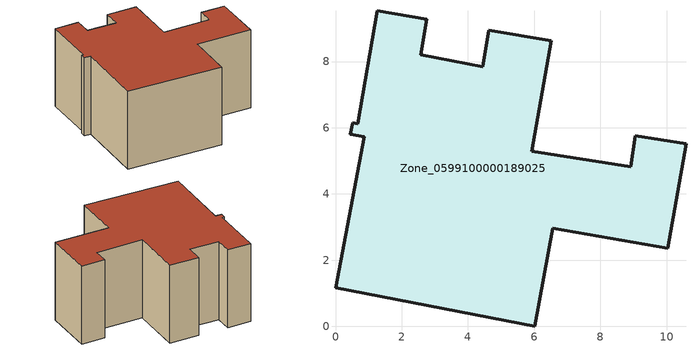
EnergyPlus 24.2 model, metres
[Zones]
Zone_0599100000189025
 floor ground (C_G): 1.26,9.54 2.76,9.28 2.57,8.2 4.44,7.85 4.63,8.95 6.51,8.62 5.93,5.29 8.91,4.82 9.05,5.76 10.59,5.52 10.04,2.36 6.57,2.96 6.01,0 0,1.17 0.86,5.72 0.45,5.8 0.52,6.14 0.67,6.12 z0
 wall outside (C_F): 0.45,5.8 0.86,5.72 0,1.17 6.01,0 6.57,2.96 10.04,2.36 10.59,5.52 9.05,5.76 8.91,4.82 5.93,5.29 6.51,8.62 4.63,8.95 4.44,7.85 2.57,8.2 2.76,9.28 1.26,9.54 0.67,6.12 0.52,6.14 0.45,5.8 z0:5.2
 roof outside (C_R): 2.76,9.28 1.26,9.54 0.67,6.12 0.52,6.14 0.45,5.8 0.86,5.72 0,1.17 6.01,0 6.57,2.96 10.04,2.36 10.59,5.52 9.05,5.76 8.91,4.82 5.93,5.29 6.51,8.62 4.63,8.95 4.44,7.85 2.57,8.2 z5.2
[BUILDING]
Pand.0599100000189025: North Axis=0; Terrain=City; Loads Convergence Tolerance Value=0.04; Temperature Convergence Tolerance Value=0.4; Solar Distribution=FullExterior; Maximum Number of Warmup Days=25; Minimum Number of Warmup Days=1
[Site:Location]
Rotterdam.The.Hague.AP_ZH_NLD Design_Conditions: Latitude=51.96; Longitude=4.45; Time Zone=1; Elevation=-4.5
[SITE:GROUNDTEMPERATURE:BUILDINGSURFACE]
18, 18, 18, 18, 18, 18, 18, 18, 18, 18, 18, 18
[MATERIAL] Thermal Absorptance=0.9; Solar Absorptance=0.7; Visible Absorptance=0.7
Name | Roughness | Thickness | Conductivity | Density | Specific Heat
G.TC.1946 | MediumSmooth | 0.15 | 1 | 540 | 1210
F.TC.1946 | Rough | 0.3 | 0.857143 | 1920 | 840
R.TC.1946 | MediumRough | 0.2 | 0.909091 | 1500 | 1000
[CONSTRUCTION]
C_G: G.TC.1946
C_F: F.TC.1946
C_R: R.TC.1946
[ZONE]
Zone_0599100000189025: Type=1; Multiplier=1; Ceiling Height=Autocalculate; Volume=Autocalculate; Floor Area=autocalculate; Part of Total Floor Area=Yes
[ZONEINFILTRATION:DESIGNFLOWRATE]
Infil_Zone_0599100000189025: Zone or ZoneList or Space or SpaceList=Zone_0599100000189025; Schedule=AlwaysOn; Design Flow Rate Calculation Method=Flow/Area; Flow Rate per Floor Area=0.003; Constant Term Coefficient=1; Temperature Term Coefficient=0; Velocity Term Coefficient=0; Velocity Squared Term Coefficient=0
[HVACTEMPLATE:ZONE:IDEALLOADSAIRSYSTEM]
Zone_0599100000189025: Maximum Heating Supply Air Temperature=50; Minimum Cooling Supply Air Temperature=13; Maximum Heating Supply Air Humidity Ratio=0.0156; Minimum Cooling Supply Air Humidity Ratio=0.0077; Heating Limit=NoLimit; Cooling Limit=NoLimit; Dehumidification Control Type=ConstantSensibleHeatRatio; Cooling Sensible Heat Ratio=0.7; Dehumidification Setpoint=60; Humidification Control Type=None; Humidification Setpoint=30; Outdoor Air Method=None; Outdoor Air Flow Rate per Person=0.00944; Outdoor Air Flow Rate per Zone Floor Area=0; Outdoor Air Flow Rate per Zone=0; Demand Controlled Ventilation Type=None; Outdoor Air Economizer Type=NoEconomizer; Heat Recovery Type=None; Sensible Heat Recovery Effectiveness=0.7; Latent Heat Recovery Effectiveness=0.65
[ZONECONTROL:THERMOSTAT]
ThermostatControl_Zone_0599100000189025: Zone or ZoneList=Zone_0599100000189025; Control Type Schedule=DualSetpointControlType; Control 1=Thermostat_Zone_0599100000189025; Temperature Difference Between Cutout And Setpoint=0
[THERMOSTATSETPOINT:DUALSETPOINT]
Thermostat_Zone_0599100000189025: Heating Setpoint Temperature Schedule=HeatingSetpoint_Zone_0599100000189025; Cooling Setpoint Temperature Schedule=CoolingSetpoint_Zone_0599100000189025
[SCHEDULE:COMPACT]
HeatingSetpoint_Zone_0599100000189025: Through: 12/31, For: AllDays, Until: 24:00, 21
CoolingSetpoint_Zone_0599100000189025: Through: 12/31, For: AllDays, Until: 24:00, 24
DualSetpointControlType: Through: 12/31, For: AllDays, Until: 24:00, 4
AlwaysOn: Through: 12/31, For: AllDays, Until: 24:00, 1
